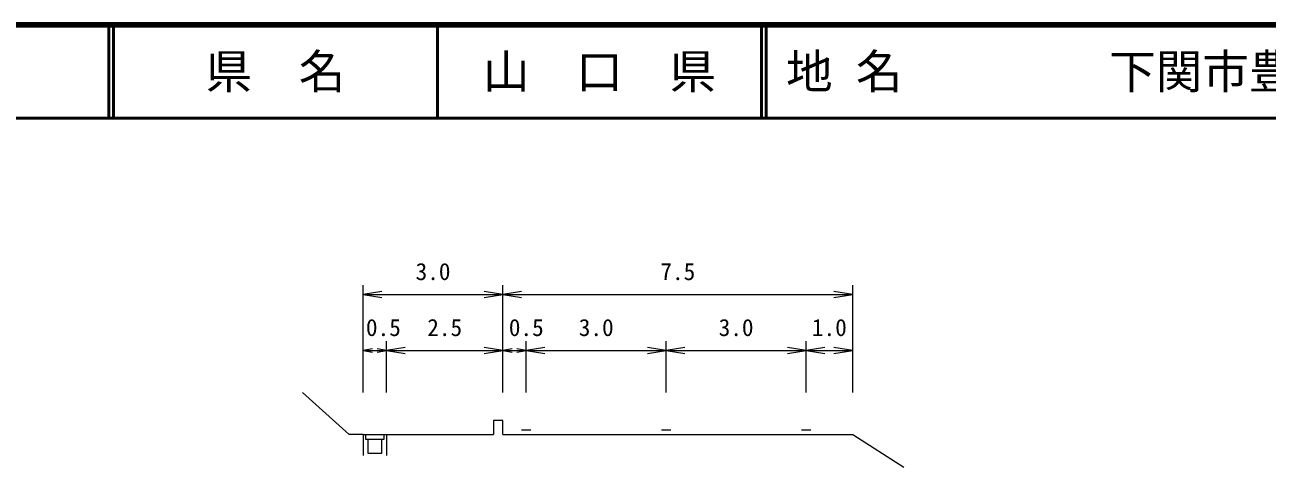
# Model space of a CAD drawing. Units: millimetres on the paper, enlarged 1000 times, with parts at other scales. Extents: x 40000 to 680000, y 20000 to 380000.
# Drawn here: x 288754 to 421974, y 332596 to 380000 of the extents above; entities that cross this region are included whole.
import ezdxf
from ezdxf.enums import TextEntityAlignment as Align

# ---------------------------------------------------------------- set-up
doc = ezdxf.new("R2010")
doc.units = ezdxf.units.MM
doc.header["$LTSCALE"] = 1000
for name, color, linetype, lineweight in [('M-BGD', 7, 'Continuous', 13), ('M-STR-HTXT', 7, 'Continuous', 13), ('M-TTL', 2, 'Continuous', 140), ('M-TTL-LINE', 7, 'Continuous', 50)]:
    doc.layers.add(name, color=color, linetype=linetype, lineweight=lineweight)
doc.layers.add('M-TTL-TXT', color=7, linetype='Continuous')
doc.styles.add('ＭＳ ゴシック', font='')
doc.styles.get('ＭＳ ゴシック').set_extended_font_data('MS Gothic')

# ---------------------------------------------------------------- blocks, each defined once
blk = doc.blocks.new('open_arrow')
at = {"color": 0, "linetype": 'Continuous', "lineweight": -2}
blk.add_lwpolyline([(7.5, 1.25), (0, 0), (7.5, -1.25)], dxfattribs=at)

msp = doc.modelspace()

# ---------------------------------------------------------------- linework, layer by layer
at = {"layer": 'M-BGD'}
for p, q in [((340026, 337596), (339026, 337596)), ((339026, 337596), (339026, 336096)), ((340026, 336096), (340026, 337596)), ((325026, 336096), (325026, 333846)), ((327526, 336096), (339026, 336096)), ((340026, 336096), (342526, 336096)), ((342026, 336596), (343026, 336596)), ((342526, 336096), (357526, 336096)), ((357026, 336596), (358026, 336596)), ((357526, 336096), (372526, 336096)), ((372026, 336596), (373026, 336596))]:
    msp.add_line(p, q, dxfattribs=at)
for points in [[(325026, 336096), (323526, 336096), (318526, 340596)], [(325026, 336096), (327526, 336096), (327526, 333846)], [(325276, 336096), (325276, 335596), (327276, 335596), (327276, 336096)], [(372526, 336096), (377526, 336096), (383026, 332596)], [(325526, 335596), (325526, 334096), (327026, 334096), (327026, 335596)]]:
    msp.add_lwpolyline(points, dxfattribs=at)
at = {"layer": 'M-STR-HTXT'}
for p, q in [((325026, 340596), (325026, 352096)), ((340026, 340596), (340026, 352096)), ((340026, 340596), (340026, 352096)), ((377526, 340596), (377526, 352096)), ((325026, 351096), (340026, 351096)), ((340026, 351096), (377526, 351096)), ((325026, 345096), (327526, 345096)), ((327526, 340596), (327526, 346096)), ((327526, 345096), (340026, 345096)), ((340026, 345096), (342526, 345096)), ((342526, 340596), (342526, 346096)), ((342526, 345096), (357526, 345096)), ((357526, 340596), (357526, 346096)), ((357526, 345096), (372526, 345096)), ((372526, 340596), (372526, 346096)), ((372526, 345096), (377526, 345096))]:
    msp.add_line(p, q, dxfattribs=at)
at = {"layer": 'M-TTL'}
msp.add_line((680000, 380000), (40000, 380000), dxfattribs=at)
at = {"layer": 'M-TTL-LINE'}
for p, q in [((297750, 380000), (297750, 370000)), ((298250, 380000), (298250, 370000)), ((333000, 380000), (333000, 370000)), ((367750, 380000), (367750, 370000)), ((368250, 380000), (368250, 370000)), ((40000, 370000), (680000, 370000))]:
    msp.add_line(p, q, dxfattribs=at)

# ---------------------------------------------------------------- block references
at = {"layer": 'M-STR-HTXT'}
for p, xscale, yscale in [((325026, 351096), 267, 267), ((340026, 351096), 267, 267), ((325026, 345096), 133, 133), ((327526, 345096), 267, 267), ((340026, 345096), 133, 133), ((342526, 345096), 267, 267), ((357526, 345096), 267, 267), ((372526, 345096), 267, 267)]:
    msp.add_blockref('open_arrow', p, dxfattribs=dict(at, xscale=xscale, yscale=yscale))
at = {"layer": 'M-STR-HTXT', "rotation": 180}
for p, xscale, yscale in [((340026, 351096), 267, 267), ((377526, 351096), 267, 267), ((327526, 345096), 133, 133), ((340026, 345096), 267, 267), ((342526, 345096), 133, 133), ((357526, 345096), 267, 267), ((372526, 345096), 267, 267), ((377526, 345096), 267, 267)]:
    msp.add_blockref('open_arrow', p, dxfattribs=dict(at, xscale=xscale, yscale=yscale))

# ---------------------------------------------------------------- texts
at = {"layer": 'M-STR-HTXT', "style": 'ＭＳ ゴシック'}
for s, p in [('3.0', (332526, 352096)), ('7.5', (358776, 352096)), ('0.5', (327203, 346096)), ('2.5', (333776, 346096)), ('0.5', (342526, 346096)), ('3.0', (350026, 346096)), ('3.0', (365026, 346096)), ('1.0', (375026, 346096))]:
    msp.add_text(s, height=1833, dxfattribs=at).set_placement(p, align=Align.BOTTOM_CENTER)
at = {"layer": 'M-TTL-TXT', "style": 'ＭＳ ゴシック'}
for s, p in [('県\u3000名', (315625, 375000)), ('山\u3000口\u3000県', (350375, 375000))]:
    msp.add_text(s, height=3666, dxfattribs=at).set_placement(p, align=Align.MIDDLE_CENTER)
for s, p in [('地 名', (370380, 375000)), ('下関市豊浦町大字吉永', (405024, 375000))]:
    msp.add_text(s, height=3666, dxfattribs=at).set_placement(p, align=Align.MIDDLE_LEFT)

doc.saveas('drawing.dxf')
